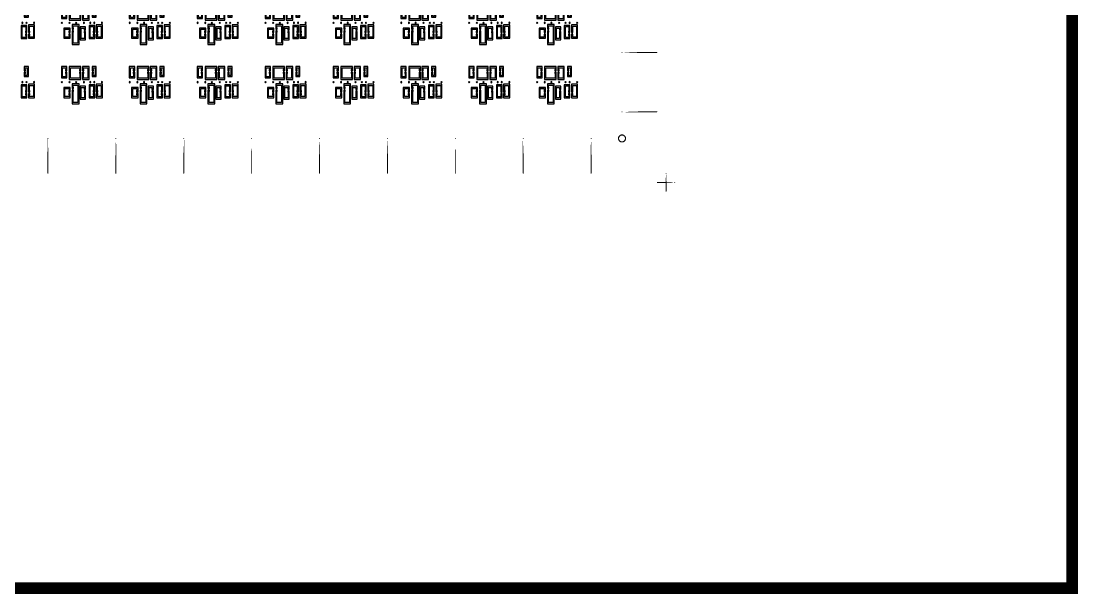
# Model space of a CAD drawing. Extents: x -100 to 100, y -100 to 100.
# Drawn here: x 9.4 to 100.5, y -100.5 to -51.1 of the extents above; entities that cross this region are included whole.
import ezdxf

# ---------------------------------------------------------------- set-up
doc = ezdxf.new("R2010")
doc.units = 0
doc.layers.get('0').update_dxf_attribs({"linetype": 'continuous'})
doc.layers.add('L3', color=7, linetype='continuous')

# ---------------------------------------------------------------- blocks, each defined once
blk = doc.blocks.new('LDI_XFB44-1600-011_L3_B1')
at = {"layer": 'L3'}
for points in [[(9.756, -55.766), (9.756, -55.61), (9.781, -55.61), (9.781, -55.488), (9.659, -55.488), (9.659, -55.863), (10.02, -55.863), (10.02, -55), (9.659, -55), (9.659, -55.366), (9.781, -55.366), (9.781, -55.244), (9.756, -55.244), (9.756, -55.098), (9.923, -55.098), (9.923, -55.766), (9.756, -55.766)], [(12.966, -55.876), (12.966, -55.098), (13.236, -55.098), (13.236, -55.244), (13.211, -55.244), (13.211, -55.366), (13.333, -55.366), (13.333, -55), (12.868, -55), (12.868, -55.973), (13.333, -55.973), (13.333, -55.488), (13.211, -55.488), (13.211, -55.61), (13.236, -55.61), (13.236, -55.876), (12.966, -55.876)], [(14.454, -56.01), (13.645, -56.01), (13.645, -55.098), (14.454, -55.098), (14.454, -55.244), (14.43, -55.244), (14.43, -55.366), (14.551, -55.366), (14.551, -55), (13.547, -55), (13.547, -56.107), (14.551, -56.107), (14.551, -55.488), (14.43, -55.488), (14.43, -55.61), (14.454, -55.61), (14.454, -56.01)], [(14.777, -56.01), (14.777, -55.61), (14.801, -55.61), (14.801, -55.488), (14.679, -55.488), (14.679, -56.107), (15.248, -56.107), (15.248, -55), (14.679, -55), (14.679, -55.366), (14.801, -55.366), (14.801, -55.244), (14.777, -55.244), (14.777, -55.098), (15.15, -55.098), (15.15, -56.01), (14.777, -56.01)], [(15.61, -55.766), (15.61, -55.61), (15.634, -55.61), (15.634, -55.488), (15.512, -55.488), (15.512, -55.863), (15.874, -55.863), (15.874, -55), (15.512, -55), (15.512, -55.366), (15.634, -55.366), (15.634, -55.244), (15.61, -55.244), (15.61, -55.098), (15.776, -55.098), (15.776, -55.766), (15.61, -55.766)], [(18.82, -55.876), (18.82, -55.098), (19.089, -55.098), (19.089, -55.244), (19.065, -55.244), (19.065, -55.366), (19.187, -55.366), (19.187, -55), (18.722, -55), (18.722, -55.973), (19.187, -55.973), (19.187, -55.488), (19.065, -55.488), (19.065, -55.61), (19.089, -55.61), (19.089, -55.876), (18.82, -55.876)], [(20.308, -56.01), (19.498, -56.01), (19.498, -55.098), (20.308, -55.098), (20.308, -55.244), (20.283, -55.244), (20.283, -55.366), (20.405, -55.366), (20.405, -55), (19.401, -55), (19.401, -56.107), (20.405, -56.107), (20.405, -55.488), (20.283, -55.488), (20.283, -55.61), (20.308, -55.61), (20.308, -56.01)], [(20.631, -56.01), (20.631, -55.61), (20.655, -55.61), (20.655, -55.488), (20.533, -55.488), (20.533, -56.107), (21.102, -56.107), (21.102, -55), (20.533, -55), (20.533, -55.366), (20.655, -55.366), (20.655, -55.244), (20.631, -55.244), (20.631, -55.098), (21.004, -55.098), (21.004, -56.01), (20.631, -56.01)], [(21.464, -55.766), (21.464, -55.61), (21.488, -55.61), (21.488, -55.488), (21.366, -55.488), (21.366, -55.863), (21.727, -55.863), (21.727, -55), (21.366, -55), (21.366, -55.366), (21.488, -55.366), (21.488, -55.244), (21.464, -55.244), (21.464, -55.098), (21.63, -55.098), (21.63, -55.766), (21.464, -55.766)], [(24.673, -55.876), (24.673, -55.098), (24.943, -55.098), (24.943, -55.244), (24.919, -55.244), (24.919, -55.366), (25.041, -55.366), (25.041, -55), (24.576, -55), (24.576, -55.973), (25.041, -55.973), (25.041, -55.488), (24.919, -55.488), (24.919, -55.61), (24.943, -55.61), (24.943, -55.876), (24.673, -55.876)], [(26.161, -56.01), (25.352, -56.01), (25.352, -55.098), (26.161, -55.098), (26.161, -55.244), (26.137, -55.244), (26.137, -55.366), (26.259, -55.366), (26.259, -55), (25.254, -55), (25.254, -56.107), (26.259, -56.107), (26.259, -55.488), (26.137, -55.488), (26.137, -55.61), (26.161, -55.61), (26.161, -56.01)], [(26.484, -56.01), (26.484, -55.61), (26.509, -55.61), (26.509, -55.488), (26.387, -55.488), (26.387, -56.107), (26.955, -56.107), (26.955, -55), (26.387, -55), (26.387, -55.366), (26.509, -55.366), (26.509, -55.244), (26.484, -55.244), (26.484, -55.098), (26.858, -55.098), (26.858, -56.01), (26.484, -56.01)], [(27.317, -55.766), (27.317, -55.61), (27.342, -55.61), (27.342, -55.488), (27.22, -55.488), (27.22, -55.863), (27.581, -55.863), (27.581, -55), (27.22, -55), (27.22, -55.366), (27.342, -55.366), (27.342, -55.244), (27.317, -55.244), (27.317, -55.098), (27.484, -55.098), (27.484, -55.766), (27.317, -55.766)], [(30.527, -55.876), (30.527, -55.098), (30.797, -55.098), (30.797, -55.244), (30.772, -55.244), (30.772, -55.366), (30.894, -55.366), (30.894, -55), (30.429, -55), (30.429, -55.973), (30.894, -55.973), (30.894, -55.488), (30.772, -55.488), (30.772, -55.61), (30.797, -55.61), (30.797, -55.876), (30.527, -55.876)], [(32.015, -56.01), (31.206, -56.01), (31.206, -55.098), (32.015, -55.098), (32.015, -55.244), (31.99, -55.244), (31.99, -55.366), (32.112, -55.366), (32.112, -55), (31.108, -55), (31.108, -56.107), (32.112, -56.107), (32.112, -55.488), (31.99, -55.488), (31.99, -55.61), (32.015, -55.61), (32.015, -56.01)], [(32.338, -56.01), (32.338, -55.61), (32.362, -55.61), (32.362, -55.488), (32.24, -55.488), (32.24, -56.107), (32.809, -56.107), (32.809, -55), (32.24, -55), (32.24, -55.366), (32.362, -55.366), (32.362, -55.244), (32.338, -55.244), (32.338, -55.098), (32.711, -55.098), (32.711, -56.01), (32.338, -56.01)], [(33.171, -55.766), (33.171, -55.61), (33.195, -55.61), (33.195, -55.488), (33.073, -55.488), (33.073, -55.863), (33.435, -55.863), (33.435, -55), (33.073, -55), (33.073, -55.366), (33.195, -55.366), (33.195, -55.244), (33.171, -55.244), (33.171, -55.098), (33.337, -55.098), (33.337, -55.766), (33.171, -55.766)], [(36.381, -55.876), (36.381, -55.098), (36.65, -55.098), (36.65, -55.244), (36.626, -55.244), (36.626, -55.366), (36.748, -55.366), (36.748, -55), (36.283, -55), (36.283, -55.973), (36.748, -55.973), (36.748, -55.488), (36.626, -55.488), (36.626, -55.61), (36.65, -55.61), (36.65, -55.876), (36.381, -55.876)], [(37.869, -56.01), (37.059, -56.01), (37.059, -55.098), (37.869, -55.098), (37.869, -55.244), (37.844, -55.244), (37.844, -55.366), (37.966, -55.366), (37.966, -55), (36.962, -55), (36.962, -56.107), (37.966, -56.107), (37.966, -55.488), (37.844, -55.488), (37.844, -55.61), (37.869, -55.61), (37.869, -56.01)], [(38.192, -56.01), (38.192, -55.61), (38.216, -55.61), (38.216, -55.488), (38.094, -55.488), (38.094, -56.107), (38.663, -56.107), (38.663, -55), (38.094, -55), (38.094, -55.366), (38.216, -55.366), (38.216, -55.244), (38.192, -55.244), (38.192, -55.098), (38.565, -55.098), (38.565, -56.01), (38.192, -56.01)], [(39.025, -55.766), (39.025, -55.61), (39.049, -55.61), (39.049, -55.488), (38.927, -55.488), (38.927, -55.863), (39.288, -55.863), (39.288, -55), (38.927, -55), (38.927, -55.366), (39.049, -55.366), (39.049, -55.244), (39.025, -55.244), (39.025, -55.098), (39.191, -55.098), (39.191, -55.766), (39.025, -55.766)], [(42.234, -55.876), (42.234, -55.098), (42.504, -55.098), (42.504, -55.244), (42.48, -55.244), (42.48, -55.366), (42.602, -55.366), (42.602, -55), (42.137, -55), (42.137, -55.973), (42.602, -55.973), (42.602, -55.488), (42.48, -55.488), (42.48, -55.61), (42.504, -55.61), (42.504, -55.876), (42.234, -55.876)], [(43.722, -56.01), (42.913, -56.01), (42.913, -55.098), (43.722, -55.098), (43.722, -55.244), (43.698, -55.244), (43.698, -55.366), (43.82, -55.366), (43.82, -55), (42.815, -55), (42.815, -56.107), (43.82, -56.107), (43.82, -55.488), (43.698, -55.488), (43.698, -55.61), (43.722, -55.61), (43.722, -56.01)], [(44.045, -56.01), (44.045, -55.61), (44.07, -55.61), (44.07, -55.488), (43.948, -55.488), (43.948, -56.107), (44.516, -56.107), (44.516, -55), (43.948, -55), (43.948, -55.366), (44.07, -55.366), (44.07, -55.244), (44.045, -55.244), (44.045, -55.098), (44.419, -55.098), (44.419, -56.01), (44.045, -56.01)], [(44.878, -55.766), (44.878, -55.61), (44.903, -55.61), (44.903, -55.488), (44.781, -55.488), (44.781, -55.863), (45.142, -55.863), (45.142, -55), (44.781, -55), (44.781, -55.366), (44.903, -55.366), (44.903, -55.244), (44.878, -55.244), (44.878, -55.098), (45.044, -55.098), (45.044, -55.766), (44.878, -55.766)], [(48.088, -55.876), (48.088, -55.098), (48.358, -55.098), (48.358, -55.244), (48.333, -55.244), (48.333, -55.366), (48.455, -55.366), (48.455, -55), (47.99, -55), (47.99, -55.973), (48.455, -55.973), (48.455, -55.488), (48.333, -55.488), (48.333, -55.61), (48.358, -55.61), (48.358, -55.876), (48.088, -55.876)], [(49.576, -56.01), (48.766, -56.01), (48.766, -55.098), (49.576, -55.098), (49.576, -55.244), (49.551, -55.244), (49.551, -55.366), (49.673, -55.366), (49.673, -55), (48.669, -55), (48.669, -56.107), (49.673, -56.107), (49.673, -55.488), (49.551, -55.488), (49.551, -55.61), (49.576, -55.61), (49.576, -56.01)], [(49.899, -56.01), (49.899, -55.61), (49.923, -55.61), (49.923, -55.488), (49.801, -55.488), (49.801, -56.107), (50.37, -56.107), (50.37, -55), (49.801, -55), (49.801, -55.366), (49.923, -55.366), (49.923, -55.244), (49.899, -55.244), (49.899, -55.098), (50.272, -55.098), (50.272, -56.01), (49.899, -56.01)], [(50.732, -55.766), (50.732, -55.61), (50.756, -55.61), (50.756, -55.488), (50.634, -55.488), (50.634, -55.863), (50.996, -55.863), (50.996, -55), (50.634, -55), (50.634, -55.366), (50.756, -55.366), (50.756, -55.244), (50.732, -55.244), (50.732, -55.098), (50.898, -55.098), (50.898, -55.766), (50.732, -55.766)], [(53.942, -55.876), (53.942, -55.098), (54.211, -55.098), (54.211, -55.244), (54.187, -55.244), (54.187, -55.366), (54.309, -55.366), (54.309, -55), (53.844, -55), (53.844, -55.973), (54.309, -55.973), (54.309, -55.488), (54.187, -55.488), (54.187, -55.61), (54.211, -55.61), (54.211, -55.876), (53.942, -55.876)], [(55.43, -56.01), (54.62, -56.01), (54.62, -55.098), (55.43, -55.098), (55.43, -55.244), (55.405, -55.244), (55.405, -55.366), (55.527, -55.366), (55.527, -55), (54.523, -55), (54.523, -56.107), (55.527, -56.107), (55.527, -55.488), (55.405, -55.488), (55.405, -55.61), (55.43, -55.61), (55.43, -56.01)], [(55.753, -56.01), (55.753, -55.61), (55.777, -55.61), (55.777, -55.488), (55.655, -55.488), (55.655, -56.107), (56.224, -56.107), (56.224, -55), (55.655, -55), (55.655, -55.366), (55.777, -55.366), (55.777, -55.244), (55.753, -55.244), (55.753, -55.098), (56.126, -55.098), (56.126, -56.01), (55.753, -56.01)], [(56.586, -55.766), (56.586, -55.61), (56.61, -55.61), (56.61, -55.488), (56.488, -55.488), (56.488, -55.863), (56.849, -55.863), (56.849, -55), (56.488, -55), (56.488, -55.366), (56.61, -55.366), (56.61, -55.244), (56.586, -55.244), (56.586, -55.098), (56.752, -55.098), (56.752, -55.766), (56.586, -55.766)], [(9.455, -56.341), (9.47, -56.377), (9.505, -56.391), (9.54, -56.377), (9.555, -56.341), (9.54, -56.306), (9.505, -56.292), (9.47, -56.306), (9.455, -56.341)], [(9.817, -56.306), (9.803, -56.341), (9.817, -56.377), (9.853, -56.391), (9.888, -56.377), (9.902, -56.341), (9.888, -56.306), (9.853, -56.292), (9.817, -56.306)], [(10.545, -56.306), (10.51, -56.292), (10.474, -56.306), (10.46, -56.341), (10.474, -56.377), (10.51, -56.391), (10.545, -56.377), (10.56, -56.341), (10.545, -56.306)], [(12.87, -56.377), (12.905, -56.391), (12.94, -56.377), (12.955, -56.341), (12.94, -56.306), (12.905, -56.292), (12.87, -56.306), (12.855, -56.341), (12.87, -56.377)], [(13.512, -56.341), (13.527, -56.377), (13.562, -56.391), (13.597, -56.377), (13.612, -56.341), (13.597, -56.306), (13.562, -56.292), (13.527, -56.306), (13.512, -56.341)], [(14.1, -56.377), (14.135, -56.391), (14.171, -56.377), (14.185, -56.341), (14.171, -56.306), (14.135, -56.292), (14.1, -56.306), (14.085, -56.341), (14.1, -56.377)], [(14.847, -56.377), (14.862, -56.341), (14.847, -56.306), (14.812, -56.292), (14.777, -56.306), (14.762, -56.341), (14.777, -56.377), (14.812, -56.391), (14.847, -56.377)], [(15.309, -56.341), (15.323, -56.377), (15.359, -56.391), (15.394, -56.377), (15.409, -56.341), (15.394, -56.306), (15.359, -56.292), (15.323, -56.306), (15.309, -56.341)], [(15.671, -56.306), (15.656, -56.341), (15.671, -56.377), (15.706, -56.391), (15.741, -56.377), (15.756, -56.341), (15.741, -56.306), (15.706, -56.292), (15.671, -56.306)], [(16.399, -56.306), (16.363, -56.292), (16.328, -56.306), (16.313, -56.341), (16.328, -56.377), (16.363, -56.391), (16.399, -56.377), (16.413, -56.341), (16.399, -56.306)], [(18.723, -56.377), (18.759, -56.391), (18.794, -56.377), (18.809, -56.341), (18.794, -56.306), (18.759, -56.292), (18.723, -56.306), (18.709, -56.341), (18.723, -56.377)], [(19.366, -56.341), (19.38, -56.377), (19.416, -56.391), (19.451, -56.377), (19.466, -56.341), (19.451, -56.306), (19.416, -56.292), (19.38, -56.306), (19.366, -56.341)], [(19.954, -56.377), (19.989, -56.391), (20.024, -56.377), (20.039, -56.341), (20.024, -56.306), (19.989, -56.292), (19.954, -56.306), (19.939, -56.341), (19.954, -56.377)], [(20.701, -56.377), (20.716, -56.341), (20.701, -56.306), (20.666, -56.292), (20.63, -56.306), (20.616, -56.341), (20.63, -56.377), (20.666, -56.391), (20.701, -56.377)], [(21.162, -56.341), (21.177, -56.377), (21.212, -56.391), (21.248, -56.377), (21.262, -56.341), (21.248, -56.306), (21.212, -56.292), (21.177, -56.306), (21.162, -56.341)], [(21.525, -56.306), (21.51, -56.341), (21.525, -56.377), (21.56, -56.391), (21.595, -56.377), (21.61, -56.341), (21.595, -56.306), (21.56, -56.292), (21.525, -56.306)], [(22.252, -56.306), (22.217, -56.292), (22.182, -56.306), (22.167, -56.341), (22.182, -56.377), (22.217, -56.391), (22.252, -56.377), (22.267, -56.341), (22.252, -56.306)], [(24.577, -56.377), (24.612, -56.391), (24.648, -56.377), (24.662, -56.341), (24.648, -56.306), (24.612, -56.292), (24.577, -56.306), (24.562, -56.341), (24.577, -56.377)], [(25.22, -56.341), (25.234, -56.377), (25.269, -56.391), (25.305, -56.377), (25.319, -56.341), (25.305, -56.306), (25.269, -56.292), (25.234, -56.306), (25.22, -56.341)], [(25.807, -56.377), (25.843, -56.391), (25.878, -56.377), (25.893, -56.341), (25.878, -56.306), (25.843, -56.292), (25.807, -56.306), (25.793, -56.341), (25.807, -56.377)], [(26.555, -56.377), (26.569, -56.341), (26.555, -56.306), (26.519, -56.292), (26.484, -56.306), (26.47, -56.341), (26.484, -56.377), (26.519, -56.391), (26.555, -56.377)], [(27.016, -56.341), (27.031, -56.377), (27.066, -56.391), (27.101, -56.377), (27.116, -56.341), (27.101, -56.306), (27.066, -56.292), (27.031, -56.306), (27.016, -56.341)], [(27.378, -56.306), (27.364, -56.341), (27.378, -56.377), (27.413, -56.391), (27.449, -56.377), (27.463, -56.341), (27.449, -56.306), (27.413, -56.292), (27.378, -56.306)], [(28.106, -56.306), (28.071, -56.292), (28.035, -56.306), (28.021, -56.341), (28.035, -56.377), (28.071, -56.391), (28.106, -56.377), (28.121, -56.341), (28.106, -56.306)], [(30.431, -56.377), (30.466, -56.391), (30.501, -56.377), (30.516, -56.341), (30.501, -56.306), (30.466, -56.292), (30.431, -56.306), (30.416, -56.341), (30.431, -56.377)], [(31.073, -56.341), (31.088, -56.377), (31.123, -56.391), (31.158, -56.377), (31.173, -56.341), (31.158, -56.306), (31.123, -56.292), (31.088, -56.306), (31.073, -56.341)], [(31.661, -56.377), (31.696, -56.391), (31.732, -56.377), (31.746, -56.341), (31.732, -56.306), (31.696, -56.292), (31.661, -56.306), (31.646, -56.341), (31.661, -56.377)], [(32.408, -56.377), (32.423, -56.341), (32.408, -56.306), (32.373, -56.292), (32.338, -56.306), (32.323, -56.341), (32.338, -56.377), (32.373, -56.391), (32.408, -56.377)], [(32.87, -56.341), (32.884, -56.377), (32.92, -56.391), (32.955, -56.377), (32.97, -56.341), (32.955, -56.306), (32.92, -56.292), (32.884, -56.306), (32.87, -56.341)], [(33.232, -56.306), (33.217, -56.341), (33.232, -56.377), (33.267, -56.391), (33.302, -56.377), (33.317, -56.341), (33.302, -56.306), (33.267, -56.292), (33.232, -56.306)], [(33.96, -56.306), (33.924, -56.292), (33.889, -56.306), (33.874, -56.341), (33.889, -56.377), (33.924, -56.391), (33.96, -56.377), (33.974, -56.341), (33.96, -56.306)], [(36.284, -56.377), (36.32, -56.391), (36.355, -56.377), (36.369, -56.341), (36.355, -56.306), (36.32, -56.292), (36.284, -56.306), (36.27, -56.341), (36.284, -56.377)], [(36.927, -56.341), (36.941, -56.377), (36.977, -56.391), (37.012, -56.377), (37.027, -56.341), (37.012, -56.306), (36.977, -56.292), (36.941, -56.306), (36.927, -56.341)], [(37.515, -56.377), (37.55, -56.391), (37.585, -56.377), (37.6, -56.341), (37.585, -56.306), (37.55, -56.292), (37.515, -56.306), (37.5, -56.341), (37.515, -56.377)], [(38.262, -56.377), (38.277, -56.341), (38.262, -56.306), (38.227, -56.292), (38.191, -56.306), (38.177, -56.341), (38.191, -56.377), (38.227, -56.391), (38.262, -56.377)], [(38.723, -56.341), (38.738, -56.377), (38.773, -56.391), (38.809, -56.377), (38.823, -56.341), (38.809, -56.306), (38.773, -56.292), (38.738, -56.306), (38.723, -56.341)], [(39.085, -56.306), (39.071, -56.341), (39.085, -56.377), (39.121, -56.391), (39.156, -56.377), (39.171, -56.341), (39.156, -56.306), (39.121, -56.292), (39.085, -56.306)], [(39.813, -56.306), (39.778, -56.292), (39.743, -56.306), (39.728, -56.341), (39.743, -56.377), (39.778, -56.391), (39.813, -56.377), (39.828, -56.341), (39.813, -56.306)], [(42.138, -56.377), (42.173, -56.391), (42.209, -56.377), (42.223, -56.341), (42.209, -56.306), (42.173, -56.292), (42.138, -56.306), (42.123, -56.341), (42.138, -56.377)], [(42.78, -56.341), (42.795, -56.377), (42.83, -56.391), (42.866, -56.377), (42.88, -56.341), (42.866, -56.306), (42.83, -56.292), (42.795, -56.306), (42.78, -56.341)], [(43.368, -56.377), (43.404, -56.391), (43.439, -56.377), (43.454, -56.341), (43.439, -56.306), (43.404, -56.292), (43.368, -56.306), (43.354, -56.341), (43.368, -56.377)], [(44.116, -56.377), (44.13, -56.341), (44.116, -56.306), (44.08, -56.292), (44.045, -56.306), (44.03, -56.341), (44.045, -56.377), (44.08, -56.391), (44.116, -56.377)], [(44.577, -56.341), (44.592, -56.377), (44.627, -56.391), (44.662, -56.377), (44.677, -56.341), (44.662, -56.306), (44.627, -56.292), (44.592, -56.306), (44.577, -56.341)], [(44.939, -56.306), (44.925, -56.341), (44.939, -56.377), (44.974, -56.391), (45.01, -56.377), (45.024, -56.341), (45.01, -56.306), (44.974, -56.292), (44.939, -56.306)], [(45.667, -56.306), (45.632, -56.292), (45.596, -56.306), (45.582, -56.341), (45.596, -56.377), (45.632, -56.391), (45.667, -56.377), (45.682, -56.341), (45.667, -56.306)], [(47.992, -56.377), (48.027, -56.391), (48.062, -56.377), (48.077, -56.341), (48.062, -56.306), (48.027, -56.292), (47.992, -56.306), (47.977, -56.341), (47.992, -56.377)], [(48.634, -56.341), (48.649, -56.377), (48.684, -56.391), (48.719, -56.377), (48.734, -56.341), (48.719, -56.306), (48.684, -56.292), (48.649, -56.306), (48.634, -56.341)], [(49.222, -56.377), (49.257, -56.391), (49.293, -56.377), (49.307, -56.341), (49.293, -56.306), (49.257, -56.292), (49.222, -56.306), (49.207, -56.341), (49.222, -56.377)], [(49.969, -56.377), (49.984, -56.341), (49.969, -56.306), (49.934, -56.292), (49.899, -56.306), (49.884, -56.341), (49.899, -56.377), (49.934, -56.391), (49.969, -56.377)], [(50.431, -56.341), (50.445, -56.377), (50.481, -56.391), (50.516, -56.377), (50.53, -56.341), (50.516, -56.306), (50.481, -56.292), (50.445, -56.306), (50.431, -56.341)], [(50.793, -56.306), (50.778, -56.341), (50.793, -56.377), (50.828, -56.391), (50.863, -56.377), (50.878, -56.341), (50.863, -56.306), (50.828, -56.292), (50.793, -56.306)], [(51.521, -56.306), (51.485, -56.292), (51.45, -56.306), (51.435, -56.341), (51.45, -56.377), (51.485, -56.391), (51.521, -56.377), (51.535, -56.341), (51.521, -56.306)], [(53.845, -56.377), (53.881, -56.391), (53.916, -56.377), (53.93, -56.341), (53.916, -56.306), (53.881, -56.292), (53.845, -56.306), (53.831, -56.341), (53.845, -56.377)], [(54.488, -56.341), (54.502, -56.377), (54.538, -56.391), (54.573, -56.377), (54.588, -56.341), (54.573, -56.306), (54.538, -56.292), (54.502, -56.306), (54.488, -56.341)], [(55.076, -56.377), (55.111, -56.391), (55.146, -56.377), (55.161, -56.341), (55.146, -56.306), (55.111, -56.292), (55.076, -56.306), (55.061, -56.341), (55.076, -56.377)], [(55.823, -56.377), (55.838, -56.341), (55.823, -56.306), (55.788, -56.292), (55.752, -56.306), (55.738, -56.341), (55.752, -56.377), (55.788, -56.391), (55.823, -56.377)], [(56.284, -56.341), (56.299, -56.377), (56.334, -56.391), (56.37, -56.377), (56.384, -56.341), (56.37, -56.306), (56.334, -56.292), (56.299, -56.306), (56.284, -56.341)], [(56.646, -56.306), (56.632, -56.341), (56.646, -56.377), (56.682, -56.391), (56.717, -56.377), (56.732, -56.341), (56.717, -56.306), (56.682, -56.292), (56.646, -56.306)], [(57.374, -56.306), (57.339, -56.292), (57.304, -56.306), (57.289, -56.341), (57.304, -56.377), (57.339, -56.391), (57.374, -56.377), (57.389, -56.341), (57.374, -56.306)], [(9.787, -56.673), (9.787, -57.073), (9.763, -57.073), (9.763, -57.195), (9.885, -57.195), (9.885, -56.576), (9.396, -56.576), (9.396, -57.707), (9.885, -57.707), (9.885, -57.317), (9.763, -57.317), (9.763, -57.439), (9.787, -57.439), (9.787, -57.61), (9.494, -57.61), (9.494, -56.673), (9.787, -56.673)], [(10.118, -57.073), (10.118, -56.622), (10.449, -56.622), (10.449, -57.585), (10.118, -57.585), (10.118, -57.439), (10.142, -57.439), (10.142, -57.317), (10.02, -57.317), (10.02, -57.683), (10.546, -57.683), (10.546, -56.525), (10.02, -56.525), (10.02, -57.195), (10.142, -57.195), (10.142, -57.073), (10.118, -57.073)], [(13.501, -57.073), (13.501, -57.195), (13.623, -57.195), (13.623, -56.805), (13.071, -56.805), (13.071, -57.683), (13.623, -57.683), (13.623, -57.317), (13.501, -57.317), (13.501, -57.439), (13.526, -57.439), (13.526, -57.585), (13.168, -57.585), (13.168, -56.902), (13.526, -56.902), (13.526, -57.073), (13.501, -57.073)], [(13.796, -57.024), (13.796, -58.207), (14.387, -58.207), (14.387, -56.5), (13.796, -56.5), (13.796, -56.902), (13.918, -56.902), (13.918, -56.78), (13.893, -56.78), (13.893, -56.598), (14.289, -56.598), (14.289, -58.11), (13.893, -58.11), (13.893, -57.146), (13.918, -57.146), (13.918, -57.024), (13.796, -57.024)], [(14.823, -57.1), (14.823, -57.222), (14.848, -57.222), (14.848, -57.707), (14.581, -57.707), (14.581, -56.795), (14.848, -56.795), (14.848, -56.856), (14.823, -56.856), (14.823, -56.978), (14.945, -56.978), (14.945, -56.698), (14.483, -56.698), (14.483, -57.805), (14.945, -57.805), (14.945, -57.1), (14.823, -57.1)], [(15.641, -56.673), (15.641, -57.073), (15.617, -57.073), (15.617, -57.195), (15.739, -57.195), (15.739, -56.576), (15.25, -56.576), (15.25, -57.707), (15.739, -57.707), (15.739, -57.317), (15.617, -57.317), (15.617, -57.439), (15.641, -57.439), (15.641, -57.61), (15.348, -57.61), (15.348, -56.673), (15.641, -56.673)], [(15.972, -57.073), (15.972, -56.622), (16.302, -56.622), (16.302, -57.585), (15.972, -57.585), (15.972, -57.439), (15.996, -57.439), (15.996, -57.317), (15.874, -57.317), (15.874, -57.683), (16.4, -57.683), (16.4, -56.525), (15.874, -56.525), (15.874, -57.195), (15.996, -57.195), (15.996, -57.073), (15.972, -57.073)], [(19.355, -57.073), (19.355, -57.195), (19.477, -57.195), (19.477, -56.805), (18.924, -56.805), (18.924, -57.683), (19.477, -57.683), (19.477, -57.317), (19.355, -57.317), (19.355, -57.439), (19.379, -57.439), (19.379, -57.585), (19.022, -57.585), (19.022, -56.902), (19.379, -56.902), (19.379, -57.073), (19.355, -57.073)], [(19.649, -57.024), (19.649, -58.207), (20.24, -58.207), (20.24, -56.5), (19.649, -56.5), (19.649, -56.902), (19.771, -56.902), (19.771, -56.78), (19.747, -56.78), (19.747, -56.598), (20.143, -56.598), (20.143, -58.11), (19.747, -58.11), (19.747, -57.146), (19.771, -57.146), (19.771, -57.024), (19.649, -57.024)], [(20.677, -57.1), (20.677, -57.222), (20.701, -57.222), (20.701, -57.707), (20.434, -57.707), (20.434, -56.795), (20.701, -56.795), (20.701, -56.856), (20.677, -56.856), (20.677, -56.978), (20.799, -56.978), (20.799, -56.698), (20.337, -56.698), (20.337, -57.805), (20.799, -57.805), (20.799, -57.1), (20.677, -57.1)], [(21.495, -56.673), (21.495, -57.073), (21.47, -57.073), (21.47, -57.195), (21.592, -57.195), (21.592, -56.576), (21.104, -56.576), (21.104, -57.707), (21.592, -57.707), (21.592, -57.317), (21.47, -57.317), (21.47, -57.439), (21.495, -57.439), (21.495, -57.61), (21.201, -57.61), (21.201, -56.673), (21.495, -56.673)], [(21.825, -57.073), (21.825, -56.622), (22.156, -56.622), (22.156, -57.585), (21.825, -57.585), (21.825, -57.439), (21.85, -57.439), (21.85, -57.317), (21.728, -57.317), (21.728, -57.683), (22.254, -57.683), (22.254, -56.525), (21.728, -56.525), (21.728, -57.195), (21.85, -57.195), (21.85, -57.073), (21.825, -57.073)], [(25.208, -57.073), (25.208, -57.195), (25.33, -57.195), (25.33, -56.805), (24.778, -56.805), (24.778, -57.683), (25.33, -57.683), (25.33, -57.317), (25.208, -57.317), (25.208, -57.439), (25.233, -57.439), (25.233, -57.585), (24.875, -57.585), (24.875, -56.902), (25.233, -56.902), (25.233, -57.073), (25.208, -57.073)], [(25.503, -57.024), (25.503, -58.207), (26.094, -58.207), (26.094, -56.5), (25.503, -56.5), (25.503, -56.902), (25.625, -56.902), (25.625, -56.78), (25.601, -56.78), (25.601, -56.598), (25.997, -56.598), (25.997, -58.11), (25.601, -58.11), (25.601, -57.146), (25.625, -57.146), (25.625, -57.024), (25.503, -57.024)], [(26.531, -57.1), (26.531, -57.222), (26.555, -57.222), (26.555, -57.707), (26.288, -57.707), (26.288, -56.795), (26.555, -56.795), (26.555, -56.856), (26.531, -56.856), (26.531, -56.978), (26.653, -56.978), (26.653, -56.698), (26.19, -56.698), (26.19, -57.805), (26.653, -57.805), (26.653, -57.1), (26.531, -57.1)], [(27.348, -56.673), (27.348, -57.073), (27.324, -57.073), (27.324, -57.195), (27.446, -57.195), (27.446, -56.576), (26.957, -56.576), (26.957, -57.707), (27.446, -57.707), (27.446, -57.317), (27.324, -57.317), (27.324, -57.439), (27.348, -57.439), (27.348, -57.61), (27.055, -57.61), (27.055, -56.673), (27.348, -56.673)], [(27.679, -57.073), (27.679, -56.622), (28.01, -56.622), (28.01, -57.585), (27.679, -57.585), (27.679, -57.439), (27.703, -57.439), (27.703, -57.317), (27.581, -57.317), (27.581, -57.683), (28.107, -57.683), (28.107, -56.525), (27.581, -56.525), (27.581, -57.195), (27.703, -57.195), (27.703, -57.073), (27.679, -57.073)], [(31.062, -57.073), (31.062, -57.195), (31.184, -57.195), (31.184, -56.805), (30.631, -56.805), (30.631, -57.683), (31.184, -57.683), (31.184, -57.317), (31.062, -57.317), (31.062, -57.439), (31.087, -57.439), (31.087, -57.585), (30.729, -57.585), (30.729, -56.902), (31.087, -56.902), (31.087, -57.073), (31.062, -57.073)], [(31.357, -57.024), (31.357, -58.207), (31.948, -58.207), (31.948, -56.5), (31.357, -56.5), (31.357, -56.902), (31.479, -56.902), (31.479, -56.78), (31.454, -56.78), (31.454, -56.598), (31.85, -56.598), (31.85, -58.11), (31.454, -58.11), (31.454, -57.146), (31.479, -57.146), (31.479, -57.024), (31.357, -57.024)], [(32.384, -57.1), (32.384, -57.222), (32.409, -57.222), (32.409, -57.707), (32.142, -57.707), (32.142, -56.795), (32.409, -56.795), (32.409, -56.856), (32.384, -56.856), (32.384, -56.978), (32.506, -56.978), (32.506, -56.698), (32.044, -56.698), (32.044, -57.805), (32.506, -57.805), (32.506, -57.1), (32.384, -57.1)], [(33.202, -56.673), (33.202, -57.073), (33.178, -57.073), (33.178, -57.195), (33.299, -57.195), (33.299, -56.576), (32.811, -56.576), (32.811, -57.707), (33.299, -57.707), (33.299, -57.317), (33.178, -57.317), (33.178, -57.439), (33.202, -57.439), (33.202, -57.61), (32.909, -57.61), (32.909, -56.673), (33.202, -56.673)], [(33.533, -57.073), (33.533, -56.622), (33.863, -56.622), (33.863, -57.585), (33.533, -57.585), (33.533, -57.439), (33.557, -57.439), (33.557, -57.317), (33.435, -57.317), (33.435, -57.683), (33.961, -57.683), (33.961, -56.525), (33.435, -56.525), (33.435, -57.195), (33.557, -57.195), (33.557, -57.073), (33.533, -57.073)], [(36.916, -57.073), (36.916, -57.195), (37.038, -57.195), (37.038, -56.805), (36.485, -56.805), (36.485, -57.683), (37.038, -57.683), (37.038, -57.317), (36.916, -57.317), (36.916, -57.439), (36.94, -57.439), (36.94, -57.585), (36.583, -57.585), (36.583, -56.902), (36.94, -56.902), (36.94, -57.073), (36.916, -57.073)], [(37.21, -57.024), (37.21, -58.207), (37.801, -58.207), (37.801, -56.5), (37.21, -56.5), (37.21, -56.902), (37.332, -56.902), (37.332, -56.78), (37.308, -56.78), (37.308, -56.598), (37.704, -56.598), (37.704, -58.11), (37.308, -58.11), (37.308, -57.146), (37.332, -57.146), (37.332, -57.024), (37.21, -57.024)], [(38.238, -57.1), (38.238, -57.222), (38.262, -57.222), (38.262, -57.707), (37.995, -57.707), (37.995, -56.795), (38.262, -56.795), (38.262, -56.856), (38.238, -56.856), (38.238, -56.978), (38.36, -56.978), (38.36, -56.698), (37.898, -56.698), (37.898, -57.805), (38.36, -57.805), (38.36, -57.1), (38.238, -57.1)], [(39.056, -56.673), (39.056, -57.073), (39.031, -57.073), (39.031, -57.195), (39.153, -57.195), (39.153, -56.576), (38.665, -56.576), (38.665, -57.707), (39.153, -57.707), (39.153, -57.317), (39.031, -57.317), (39.031, -57.439), (39.056, -57.439), (39.056, -57.61), (38.762, -57.61), (38.762, -56.673), (39.056, -56.673)], [(39.386, -57.073), (39.386, -56.622), (39.717, -56.622), (39.717, -57.585), (39.386, -57.585), (39.386, -57.439), (39.411, -57.439), (39.411, -57.317), (39.289, -57.317), (39.289, -57.683), (39.815, -57.683), (39.815, -56.525), (39.289, -56.525), (39.289, -57.195), (39.411, -57.195), (39.411, -57.073), (39.386, -57.073)], [(42.769, -57.073), (42.769, -57.195), (42.891, -57.195), (42.891, -56.805), (42.339, -56.805), (42.339, -57.683), (42.891, -57.683), (42.891, -57.317), (42.769, -57.317), (42.769, -57.439), (42.794, -57.439), (42.794, -57.585), (42.436, -57.585), (42.436, -56.902), (42.794, -56.902), (42.794, -57.073), (42.769, -57.073)], [(43.064, -57.024), (43.064, -58.207), (43.655, -58.207), (43.655, -56.5), (43.064, -56.5), (43.064, -56.902), (43.186, -56.902), (43.186, -56.78), (43.162, -56.78), (43.162, -56.598), (43.558, -56.598), (43.558, -58.11), (43.162, -58.11), (43.162, -57.146), (43.186, -57.146), (43.186, -57.024), (43.064, -57.024)], [(44.092, -57.1), (44.092, -57.222), (44.116, -57.222), (44.116, -57.707), (43.849, -57.707), (43.849, -56.795), (44.116, -56.795), (44.116, -56.856), (44.092, -56.856), (44.092, -56.978), (44.214, -56.978), (44.214, -56.698), (43.751, -56.698), (43.751, -57.805), (44.214, -57.805), (44.214, -57.1), (44.092, -57.1)], [(44.909, -56.673), (44.909, -57.073), (44.885, -57.073), (44.885, -57.195), (45.007, -57.195), (45.007, -56.576), (44.518, -56.576), (44.518, -57.707), (45.007, -57.707), (45.007, -57.317), (44.885, -57.317), (44.885, -57.439), (44.909, -57.439), (44.909, -57.61), (44.616, -57.61), (44.616, -56.673), (44.909, -56.673)], [(45.24, -57.073), (45.24, -56.622), (45.571, -56.622), (45.571, -57.585), (45.24, -57.585), (45.24, -57.439), (45.264, -57.439), (45.264, -57.317), (45.142, -57.317), (45.142, -57.683), (45.668, -57.683), (45.668, -56.525), (45.142, -56.525), (45.142, -57.195), (45.264, -57.195), (45.264, -57.073), (45.24, -57.073)], [(48.623, -57.073), (48.623, -57.195), (48.745, -57.195), (48.745, -56.805), (48.192, -56.805), (48.192, -57.683), (48.745, -57.683), (48.745, -57.317), (48.623, -57.317), (48.623, -57.439), (48.647, -57.439), (48.647, -57.585), (48.29, -57.585), (48.29, -56.902), (48.647, -56.902), (48.647, -57.073), (48.623, -57.073)], [(48.918, -57.024), (48.918, -58.207), (49.509, -58.207), (49.509, -56.5), (48.918, -56.5), (48.918, -56.902), (49.04, -56.902), (49.04, -56.78), (49.015, -56.78), (49.015, -56.598), (49.411, -56.598), (49.411, -58.11), (49.015, -58.11), (49.015, -57.146), (49.04, -57.146), (49.04, -57.024), (48.918, -57.024)], [(49.945, -57.1), (49.945, -57.222), (49.97, -57.222), (49.97, -57.707), (49.702, -57.707), (49.702, -56.795), (49.97, -56.795), (49.97, -56.856), (49.945, -56.856), (49.945, -56.978), (50.067, -56.978), (50.067, -56.698), (49.605, -56.698), (49.605, -57.805), (50.067, -57.805), (50.067, -57.1), (49.945, -57.1)], [(50.763, -56.673), (50.763, -57.073), (50.739, -57.073), (50.739, -57.195), (50.86, -57.195), (50.86, -56.576), (50.372, -56.576), (50.372, -57.707), (50.86, -57.707), (50.86, -57.317), (50.739, -57.317), (50.739, -57.439), (50.763, -57.439), (50.763, -57.61), (50.47, -57.61), (50.47, -56.673), (50.763, -56.673)], [(51.094, -57.073), (51.094, -56.622), (51.424, -56.622), (51.424, -57.585), (51.094, -57.585), (51.094, -57.439), (51.118, -57.439), (51.118, -57.317), (50.996, -57.317), (50.996, -57.683), (51.522, -57.683), (51.522, -56.525), (50.996, -56.525), (50.996, -57.195), (51.118, -57.195), (51.118, -57.073), (51.094, -57.073)], [(54.477, -57.073), (54.477, -57.195), (54.599, -57.195), (54.599, -56.805), (54.046, -56.805), (54.046, -57.683), (54.599, -57.683), (54.599, -57.317), (54.477, -57.317), (54.477, -57.439), (54.501, -57.439), (54.501, -57.585), (54.144, -57.585), (54.144, -56.902), (54.501, -56.902), (54.501, -57.073), (54.477, -57.073)], [(54.771, -57.024), (54.771, -58.207), (55.362, -58.207), (55.362, -56.5), (54.771, -56.5), (54.771, -56.902), (54.893, -56.902), (54.893, -56.78), (54.869, -56.78), (54.869, -56.598), (55.265, -56.598), (55.265, -58.11), (54.869, -58.11), (54.869, -57.146), (54.893, -57.146), (54.893, -57.024), (54.771, -57.024)], [(55.799, -57.1), (55.799, -57.222), (55.823, -57.222), (55.823, -57.707), (55.556, -57.707), (55.556, -56.795), (55.823, -56.795), (55.823, -56.856), (55.799, -56.856), (55.799, -56.978), (55.921, -56.978), (55.921, -56.698), (55.459, -56.698), (55.459, -57.805), (55.921, -57.805), (55.921, -57.1), (55.799, -57.1)], [(56.617, -56.673), (56.617, -57.073), (56.592, -57.073), (56.592, -57.195), (56.714, -57.195), (56.714, -56.576), (56.226, -56.576), (56.226, -57.707), (56.714, -57.707), (56.714, -57.317), (56.592, -57.317), (56.592, -57.439), (56.617, -57.439), (56.617, -57.61), (56.323, -57.61), (56.323, -56.673), (56.617, -56.673)], [(56.947, -57.073), (56.947, -56.622), (57.278, -56.622), (57.278, -57.585), (56.947, -57.585), (56.947, -57.439), (56.972, -57.439), (56.972, -57.317), (56.85, -57.317), (56.85, -57.683), (57.376, -57.683), (57.376, -56.525), (56.85, -56.525), (56.85, -57.195), (56.972, -57.195), (56.972, -57.073), (56.947, -57.073)]]:
    blk.add_lwpolyline(points, close=True, dxfattribs=at)
blk = doc.blocks.new('cutlineendpoint')
at = {"const_width": 0.04}
blk.add_lwpolyline([(-0.02, 0, 1), (0.02, 0, 1)], format="xyb", close=True, dxfattribs=at)

msp = doc.modelspace()

# ---------------------------------------------------------------- linework, layer by layer
at = {"layer": 'L3'}
for points, const_width in [([(-100, 100), (100, 100), (100, -100), (-100, -100)], 1), ([(61.2, -53.78), (64.2, -53.78)], 0.08), ([(61.2, -58.902), (64.2, -58.902)], 0.08), ([(11.707, -61.2), (11.707, -64.2)], 0.08), ([(17.561, -61.2), (17.561, -64.2)], 0.08), ([(23.415, -61.2), (23.415, -64.2)], 0.08), ([(29.268, -61.2), (29.268, -64.2)], 0.08), ([(35.122, -61.2), (35.122, -64.2)], 0.08), ([(40.976, -61.2), (40.976, -64.2)], 0.08), ([(46.829, -61.2), (46.829, -64.2)], 0.08), ([(52.683, -61.2), (52.683, -64.2)], 0.08), ([(58.537, -61.2), (58.537, -64.2)], 0.08), ([(65, -64.25), (65, -65.75)], 0.08), ([(65.75, -65), (64.25, -65)], 0.08)]:
    msp.add_lwpolyline(points, close=True, dxfattribs=dict(at, const_width=const_width))
at = {"layer": 'L3', "const_width": 0.1}
msp.add_lwpolyline([(60.9, -61.2, 1), (61.5, -61.2, 1)], format="xyb", close=True, dxfattribs=at)

# ---------------------------------------------------------------- block references
at = {"layer": 'L3'}
for name, p in [('LDI_XFB44-1600-011_L3_B1', (0, 5.122)), ('cutlineendpoint', (61.2, -53.78)), ('cutlineendpoint', (64.2, -53.78)), ('LDI_XFB44-1600-011_L3_B1', (0, 0)), ('cutlineendpoint', (61.2, -58.902)), ('cutlineendpoint', (64.2, -58.902)), ('cutlineendpoint', (11.707, -61.2)), ('cutlineendpoint', (17.561, -61.2)), ('cutlineendpoint', (23.415, -61.2)), ('cutlineendpoint', (29.268, -61.2)), ('cutlineendpoint', (35.122, -61.2)), ('cutlineendpoint', (40.976, -61.2)), ('cutlineendpoint', (46.829, -61.2)), ('cutlineendpoint', (52.683, -61.2)), ('cutlineendpoint', (58.537, -61.2)), ('cutlineendpoint', (11.707, -64.2)), ('cutlineendpoint', (17.561, -64.2)), ('cutlineendpoint', (23.415, -64.2)), ('cutlineendpoint', (29.268, -64.2)), ('cutlineendpoint', (35.122, -64.2)), ('cutlineendpoint', (40.976, -64.2)), ('cutlineendpoint', (46.829, -64.2)), ('cutlineendpoint', (52.683, -64.2)), ('cutlineendpoint', (58.537, -64.2)), ('cutlineendpoint', (65, -64.25)), ('cutlineendpoint', (64.25, -65)), ('cutlineendpoint', (65.75, -65)), ('cutlineendpoint', (65, -65.75))]:
    msp.add_blockref(name, p, dxfattribs=at)

doc.saveas('drawing.dxf')
